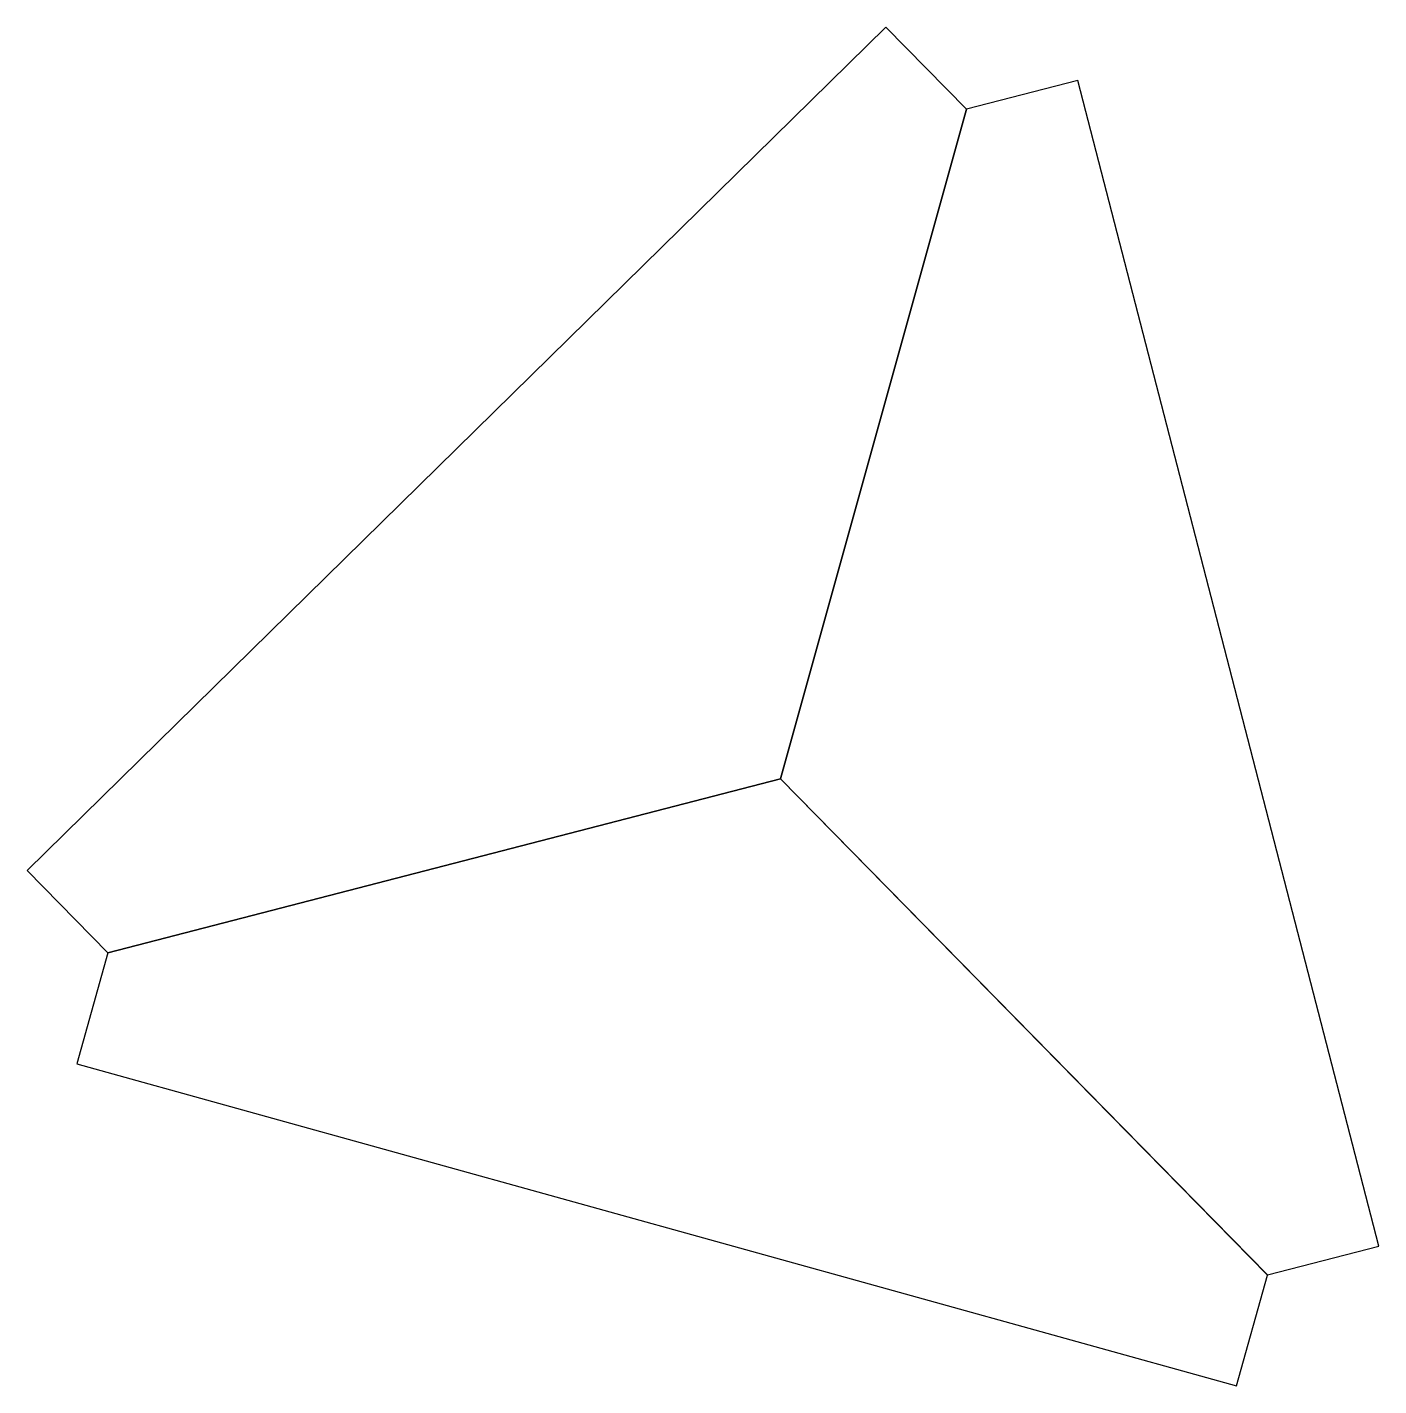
# Model space of a CAD drawing. Header units: millimetres. Extents: x -0.5 to 7.92, y -2.7 to 5.77.
import ezdxf

# ---------------------------------------------------------------- set-up
doc = ezdxf.new("R2010")
doc.units = ezdxf.units.MM
doc.layers.get('0').update_dxf_attribs({"linetype": 'CONTINUOUS'})

msp = doc.modelspace()

# ---------------------------------------------------------------- linework, layer by layer
for points in [[(4.1929, 1.0824), (5.3518, 5.2544), (4.8492, 5.7662), (-0.5021, 0.5113), (0, 0)], [(4.1929, 1.0824), (7.2266, -2.0073), (7.9211, -1.8279), (6.0459, 5.4339), (5.352, 5.2547)], [(4.1929, 1.0824), (0.0003, -0.0001), (-0.1916, -0.6912), (7.0349, -2.6981), (7.2267, -2.0077)]]:
    msp.add_lwpolyline(points, close=True)

doc.saveas('drawing.dxf')
